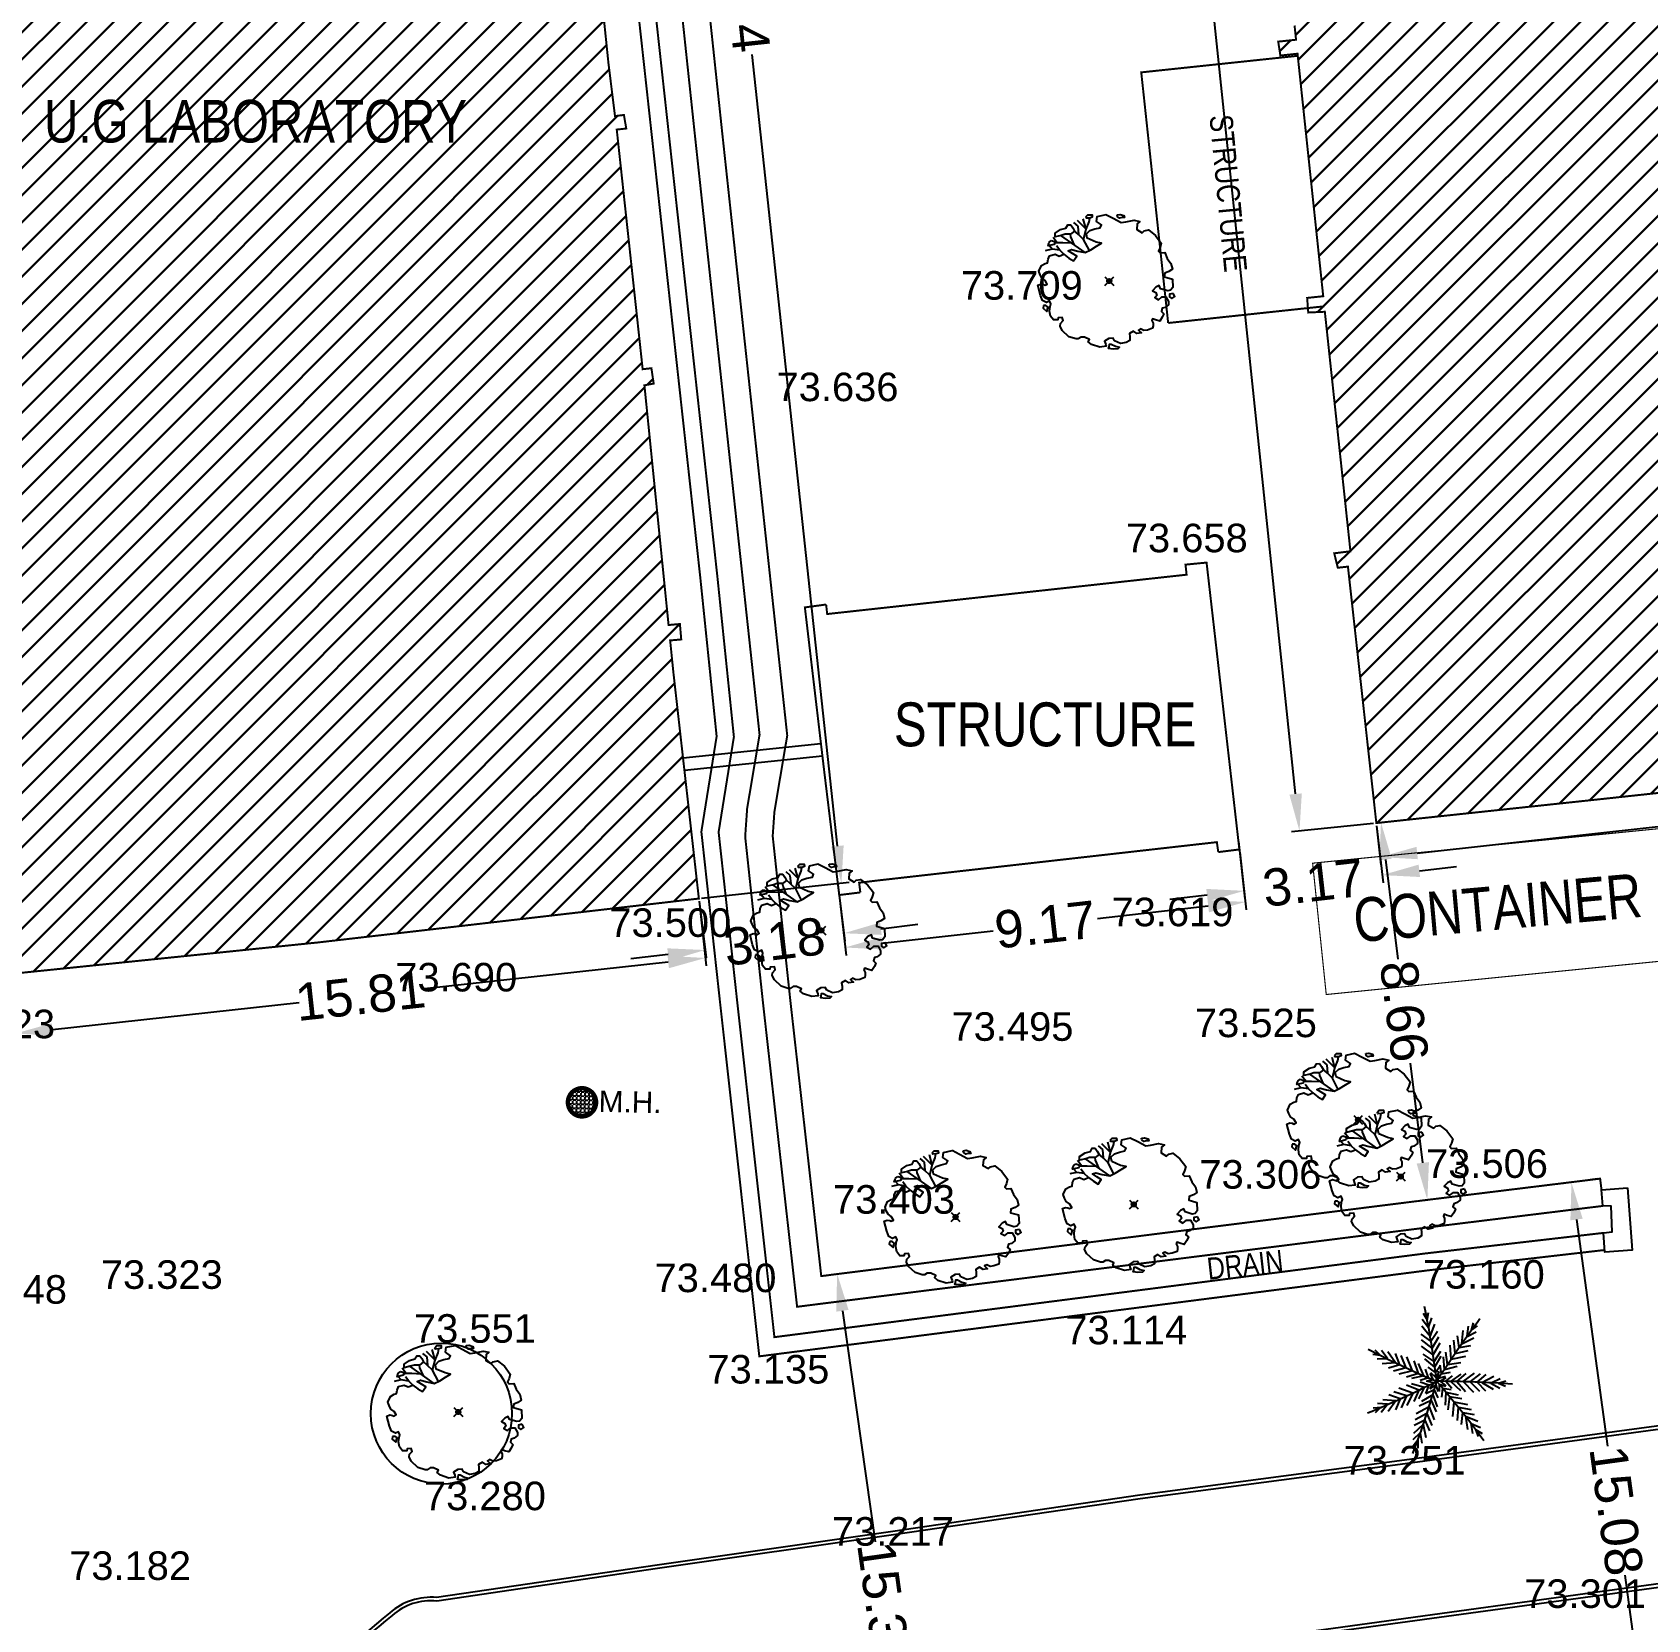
# Model space of a CAD drawing. Header units: inches. Extents: x 1254 to 1542, y 933 to 1230.
# Drawn here: x 1413.71 to 1450.5, y 1040.69 to 1076.84 of the extents above; entities that cross this region are included whole.
import ezdxf
from ezdxf.enums import TextEntityAlignment as Align

# ---------------------------------------------------------------- set-up
doc = ezdxf.new("R2010")
doc.units = ezdxf.units.IN
doc.header["$MEASUREMENT"] = 0
doc.header["$PDMODE"] = 35
doc.header["$PDSIZE"] = 0.1
doc.linetypes.add('HIDDEN', pattern=[0.375, 0.25, -0.125])
for name, color, linetype in [('comp. wall', 7, 'Continuous'), ('dimeantion', 140, 'Continuous'), ('DRAIN (S.W)', 130, 'HIDDEN'), ('LEVEL', 171, 'Continuous'), ('STR H', 251, 'Continuous'), ('structure', 200, 'Continuous'), ('text', 7, 'Continuous'), ('TREE', 3, 'Continuous')]:
    doc.layers.add(name, color=color, linetype=linetype)
doc.layers.add('SHED', color=171, linetype='HIDDEN', lineweight=20)
doc.styles.add('parag', font='arial.ttf', dxfattribs={"height": 1})
doc.styles.get("Standard").update_dxf_attribs({"font": 'arial.ttf'})
doc.styles.add('style2', font='arial.ttf')
doc.dimstyles.get("Standard").update_dxf_attribs({"dimtxt": 0.85, "dimasz": 0.85, "dimexe": 0.18, "dimexo": 0.0625, "dimgap": 0.09, "dimtad": 0, "dimzin": 0, "dimdsep": 46, "dimtxsty": 'Standard', "dimcen": 0.09, "dimclrd": 5, "dimclre": 5, "dimclrt": 6, "dimadec": 0, "dimazin": 0, "dimtfac": 1, "dimtofl": 0, "dimtmove": 0, "dimatfit": 3, "dimfxl": 0, "dimtolj": 1, "dimtzin": 0, "dimarcsym": 0})

# ---------------------------------------------------------------- blocks, each defined once
blk = doc.blocks.new('PV07')
at = {"layer": 'TREE'}
for p, q in [((-2.29, 4.05), (-2.6, 4.31)), ((-2.26, 3.42), (-2.6, 3.73)), ((-1.71, 3.82), (-2.35, 4.45)), ((-2.23, 3.42), (-2.29, 4.05)), ((-1.71, 3.82), (-1.92, 4.59)), ((-1.89, 3.07), (-1.71, 3.82)), ((-1.71, 3.82), (-1.49, 4.36)), ((-1.49, 4.36), (-1.44, 4.64)), ((-4.2, 2.36), (-4.43, 2.61)), ((-3.83, 2.82), (-4.14, 3.22)), ((-3.83, 2.82), (-4.03, 2.79)), ((-3.65, 2.27), (-3.89, 2.59)), ((-3.43, 2.82), (-3.83, 2.82)), ((-1.77, 2.1), (-3.56, 3.36)), ((-2.75, 2.79), (-3.43, 2.82)), ((-2.82, 3.26), (-2.85, 3.45)), ((-2.56, 2.65), (-2.82, 3.26)), ((-1.89, 3.07), (-2.26, 3.42)), ((-1.46, 2.24), (-1.89, 3.07)), ((-4.2, 2.36), (-4.71, 2.24)), ((-3.65, 2.27), (-4.2, 2.36)), ((-3.34, 1.98), (-3.65, 2.27)), ((0, 0), (-0.2, 0)), ((0, 0), (0, 0.2)), ((0, 0), (0, -0.2)), ((0, 0), (0.2, 0))]:
    blk.add_line(p, q, dxfattribs=at)
at = {"layer": 'TREE', "flags": 128}
for points in [[(0.39, -4.4), (0.29, -4.2), (-0.04, -4.23), (-0.35, -4.43), (-0.26, -4.66), (-0.23, -4.8), (-0.69, -4.86), (-1.31, -4.66), (-1.55, -4.46), (-1.46, -4.29), (-1.83, -4.12), (-2.08, -4.12), (-2.29, -4.26), (-2.45, -4.26), (-2.97, -4.09), (-3.46, -3.63), (-3.62, -3.31), (-3.59, -3.11), (-3.4, -2.91), (-3.46, -2.68), (-3.77, -2.71), (-3.8, -2.86), (-4.11, -2.86), (-4.33, -2.57), (-4.39, -2.2), (-4.36, -1.88), (-4.3, -1.68), (-4.39, -1.45), (-4.63, -1.57), (-4.91, -1.42), (-5.06, -1.05), (-5.25, -0.31), (-5.03, -0.22), (-4.85, -0.25), (-4.73, -0.31), (-4.57, -0.22), (-4.73, 0.04), (-4.97, 0.21), (-5.1, 0.47), (-5.19, 0.72), (-5, 1.15), (-4.73, 1.3), (-4.54, 1.35), (-4.51, 1.61), (-4.39, 1.87), (-3.99, 1.98), (-3.68, 1.84), (-3.34, 1.98), (-2.97, 1.7), (-2.63, 1.5), (-2.39, 1.84), (-2.72, 2.04), (-3.03, 2.24), (-2.79, 2.33), (-2.32, 2.21), (-1.77, 2.1), (-1.37, 2.3), (-0.94, 2.56), (-0.57, 2.79), (-0.97, 2.87), (-1.62, 3.16), (-1.68, 3.47), (-1.43, 3.73), (-1.06, 3.85), (-0.66, 3.93), (-0.57, 4.13), (-0.94, 4.39), (-0.88, 4.76), (-0.24, 4.9)], [(-1.73, 4.72), (-1.58, 4.88), (-1.27, 4.88), (-1.25, 4.7), (-1.44, 4.64), (-1.68, 4.63), (-1.72, 4.71)], [(-0.26, 4.91), (0.29, 4.62), (0.88, 4.31), (1.22, 4.36), (1.83, 4.48), (2.26, 4.39), (2.05, 4.22), (2.02, 3.79), (2.02, 3.79), (2.42, 3.56), (2.57, 3.7), (2.88, 3.76), (3.4, 3.36), (3.83, 2.79), (3.74, 2.47), (3.62, 2.21), (3.74, 2.07), (4.08, 2.1), (4.27, 1.67), (4.54, 1.3), (4.64, 0.87), (4.39, 0.7), (4.08, 0.58), (4.05, 0.32), (4.24, 0.27), (4.64, 0.15), (4.67, -0.48), (4.51, -0.68), (4.3, -0.71), (3.77, -0.56), (3.68, -0.33), (3.43, -0.45), (3.19, -0.71), (3.43, -0.85), (3.5, -1.05), (3.34, -1.22), (3.62, -1.37), (3.87, -1.17), (4.17, -1.17), (4.36, -1.51), (4.36, -1.74), (4.11, -1.94), (3.9, -2), (3.83, -2.23), (4.02, -2.4), (3.9, -2.66), (3.71, -2.94), (3.4, -2.86), (3.19, -2.77), (3.13, -2.91), (3.22, -3.09), (3.22, -3.29), (3.19, -3.46), (2.82, -3.6), (2.54, -3.63), (2.29, -3.51), (2.14, -3.6), (2.36, -3.8), (2.02, -3.86), (1.77, -3.69), (1.49, -3.86), (1.52, -4.09), (1.52, -4.37), (1.25, -4.52), (0.82, -4.6), (0.39, -4.4)], [(0.57, 4.88), (0.79, 4.91), (1.06, 4.82), (1.12, 4.68), (0.94, 4.68), (0.75, 4.62), (0.6, 4.74), (0.57, 4.88)], [(-2.84, 4.14), (-2.69, 3.93), (-2.56, 3.68), (-2.85, 3.45), (-3.25, 3.45), (-3.53, 3.36), (-3.99, 3.25), (-3.99, 3.53), (-3.59, 3.79), (-3.19, 3.9), (-3.06, 4.13), (-2.84, 4.14)], [(-4.26, 2.99), (-3.99, 2.9), (-4.05, 2.7), (-4.3, 2.64), (-4.51, 2.59), (-4.45, 2.76), (-4.42, 2.87), (-4.26, 2.99)], [(4.7, -0.91), (4.42, -0.97), (4.42, -1.17), (4.6, -1.28), (4.82, -1.14), (4.7, -0.91)], [(-4.85, -1.8), (-4.88, -2), (-4.6, -2.23), (-4.51, -1.91), (-4.66, -1.8), (-4.85, -1.8)], [(0.14, -4.63), (0.45, -4.8), (0.75, -4.86), (0.63, -4.98), (0.29, -5), (-0.05, -4.96), (-0.01, -4.83), (0.02, -4.63), (0.14, -4.63)]]:
    blk.add_lwpolyline(points, dxfattribs=at)
at = {"layer": 'TREE'}
blk.add_point((0, 0), dxfattribs=at)
blk = doc.blocks.new('TREE12')
at = {"layer": 'TREE', "xscale": 99.88372093023256, "yscale": 99.88372093023256, "zscale": 99.88372093023256}
blk.add_blockref('PV07', (411, 285), dxfattribs=at)
blk = doc.blocks.new('palm tree')
at = {"layer": 'TREE'}
for p, q in [((23.685, 0.584), (23.693, 0.763)), ((23.735, 0.411), (23.569, 0.579)), ((23.804, 0.214), (23.581, 0.427)), ((23.688, 0.581), (23.582, 0.725)), ((23.74, 0.417), (23.785, 0.649)), ((23.804, 0.214), (23.871, 0.515)), ((24.555, 0.146), (24.543, 0.454)), ((24.654, 0.334), (24.652, 0.571)), ((24.658, 0.328), (24.851, 0.464)), ((24.734, 0.487), (24.864, 0.61)), ((24.738, 0.489), (24.762, 0.666)), ((23.836, 0.109), (23.591, 0.241)), ((23.883, -0.048), (23.616, 0.109)), ((23.836, 0.109), (23.954, 0.356)), ((23.883, -0.048), (24.006, 0.231)), ((23.929, -0.202), (24.052, 0.096)), ((24.358, -0.241), (24.29, 0.075)), ((24.43, -0.097), (24.359, 0.2)), ((24.43, -0.097), (24.721, 0.01)), ((24.505, 0.049), (24.432, 0.313)), ((24.505, 0.049), (24.77, 0.135)), ((24.555, 0.146), (24.812, 0.316)), ((22.715, -0.374), (22.536, -0.38)), ((22.718, -0.377), (22.575, -0.269)), ((22.887, -0.426), (22.721, -0.258)), ((23.083, -0.498), (22.873, -0.272)), ((23.187, -0.531), (23.059, -0.284)), ((23.344, -0.58), (23.191, -0.311)), ((23.497, -0.628), (23.331, -0.325)), ((23.929, -0.202), (23.629, -0.032)), ((23.971, -0.351), (23.695, -0.211)), ((24.007, -0.48), (23.746, -0.32)), ((23.971, -0.351), (24.096, -0.089)), ((24.007, -0.48), (24.114, -0.209)), ((24.231, -0.501), (24.174, -0.214)), ((24.29, -0.379), (24.213, -0.1)), ((24.29, -0.379), (24.587, -0.291)), ((24.358, -0.241), (24.684, -0.127)), ((22.881, -0.431), (22.649, -0.473)), ((23.083, -0.498), (22.782, -0.561)), ((23.187, -0.531), (22.94, -0.646)), ((23.344, -0.58), (23.063, -0.7)), ((23.497, -0.628), (23.198, -0.747)), ((23.645, -0.672), (23.383, -0.794)), ((23.775, -0.71), (23.502, -0.814)), ((23.645, -0.672), (23.509, -0.394)), ((23.775, -0.71), (23.618, -0.446)), ((23.891, -0.743), (23.707, -0.829)), ((23.891, -0.743), (23.795, -0.551)), ((24.039, -0.597), (23.848, -0.499)), ((24.012, -0.776), (23.913, -0.637)), ((24.071, -0.718), (23.933, -0.618)), ((24.039, -0.597), (24.128, -0.414)), ((24.071, -0.718), (24.123, -0.56)), ((24.126, -0.723), (24.103, -0.558)), ((24.179, -0.61), (24.124, -0.414)), ((24.126, -0.723), (24.28, -0.649)), ((24.173, -0.787), (24.3, -0.679)), ((24.179, -0.61), (24.384, -0.547)), ((24.231, -0.501), (24.517, -0.39)), ((24.298, -0.771), (24.434, -0.62)), ((24.418, -0.756), (24.629, -0.555)), ((24.552, -0.741), (24.746, -0.526)), ((24.552, -0.741), (24.785, -0.944)), ((24.705, -0.724), (24.935, -0.498)), ((24.705, -0.724), (24.976, -0.938)), ((24.865, -0.708), (25.077, -0.489)), ((24.865, -0.708), (25.111, -0.896)), ((25.028, -0.692), (25.212, -0.49)), ((25.028, -0.692), (25.243, -0.87)), ((25.137, -0.683), (25.39, -0.507)), ((25.137, -0.683), (25.419, -0.809)), ((25.346, -0.672), (25.564, -0.762)), ((25.349, -0.666), (25.547, -0.537)), ((25.521, -0.652), (25.694, -0.695)), ((25.525, -0.653), (25.687, -0.578)), ((23.577, -1.141), (23.239, -1.072)), ((23.707, -1.057), (23.407, -0.98)), ((23.819, -0.982), (23.517, -0.931)), ((23.707, -1.057), (23.63, -1.336)), ((23.92, -0.915), (23.711, -0.865)), ((23.819, -0.982), (23.722, -1.258)), ((24.042, -1.123), (23.799, -1.31)), ((24.012, -0.776), (23.853, -0.827)), ((24.024, -0.845), (23.853, -0.83)), ((23.92, -0.915), (23.867, -1.112)), ((24.061, -1.004), (23.882, -1.122)), ((24.08, -0.88), (23.953, -0.995)), ((24.024, -0.845), (23.959, -0.999)), ((24.042, -1.123), (24.178, -1.382)), ((24.061, -1.004), (24.169, -1.176)), ((24.08, -0.88), (24.149, -1.032)), ((24.153, -0.853), (24.318, -0.879)), ((24.153, -0.853), (24.18, -1.022)), ((24.173, -0.787), (24.319, -0.877)), ((24.246, -0.937), (24.45, -0.941)), ((24.246, -0.937), (24.247, -1.151)), ((24.298, -0.771), (24.461, -0.91)), ((24.336, -1.018), (24.626, -1.047)), ((24.336, -1.018), (24.359, -1.324)), ((24.418, -0.756), (24.665, -0.938)), ((24.435, -1.11), (24.433, -1.419)), ((24.435, -1.11), (24.724, -1.118)), ((23.029, -1.476), (22.793, -1.494)), ((23.21, -1.373), (22.902, -1.387)), ((23.028, -1.483), (22.91, -1.688)), ((23.303, -1.315), (23.031, -1.253)), ((23.21, -1.373), (23.063, -1.643)), ((23.442, -1.228), (23.137, -1.17)), ((23.303, -1.315), (23.23, -1.578)), ((23.442, -1.228), (23.351, -1.519)), ((23.577, -1.141), (23.474, -1.447)), ((23.994, -1.408), (23.714, -1.61)), ((24.02, -1.256), (23.76, -1.425)), ((23.994, -1.408), (24.148, -1.692)), ((24.02, -1.256), (24.172, -1.502)), ((24.548, -1.215), (24.869, -1.242)), ((24.548, -1.215), (24.562, -1.56)), ((24.664, -1.326), (24.969, -1.344)), ((24.664, -1.326), (24.682, -1.635)), ((24.782, -1.44), (25.055, -1.447)), ((24.782, -1.44), (24.788, -1.718)), ((22.882, -1.573), (22.707, -1.612)), ((22.877, -1.574), (22.766, -1.714)), ((23.935, -1.728), (23.705, -1.885)), ((23.965, -1.567), (23.716, -1.751)), ((23.914, -1.835), (23.716, -2.071)), ((23.914, -1.835), (24.013, -2.127)), ((23.935, -1.728), (24.079, -1.96)), ((23.965, -1.567), (24.118, -1.831)), ((24.861, -1.516), (25.159, -1.594)), ((24.861, -1.516), (24.949, -1.812)), ((25.005, -1.667), (25.079, -1.892)), ((25.012, -1.666), (25.239, -1.732)), ((25.134, -1.787), (25.214, -1.946)), ((25.136, -1.791), (25.298, -1.865)), ((23.867, -2.039), (23.72, -2.224)), ((23.839, -2.212), (23.749, -2.367)), ((23.836, -2.216), (23.863, -2.393)), ((23.872, -2.044), (23.942, -2.27))]:
    blk.add_line(p, q, dxfattribs=at)
for centre, start, end in [((3.745, -6.033), 14.4294, 19.245), ((43.179, -9.577), 150.4845, 155.3002), ((29.59, 19.479), 250.0123, 254.828), ((26.92, -21.616), 92.9204, 97.736), ((12.185, 16.512), 299.7051, 304.5208), ((3.3, 2.22), 346.9251, 351.7407), ((10.145, -16.511), 43.5913, 48.407)]:
    blk.add_arc(centre, 21.009, start, end, dxfattribs=at)
blk = doc.blocks.new('MH')
at = {"layer": 'comp. wall'}
h = blk.add_hatch(dxfattribs=at)
h.set_pattern_fill('ANGLE', color=251, scale=0.5, style=0)
h.set_pattern_definition([(0, (9.44105, -49.48132), (0, 0.1375), [0.1, -0.0375]), (90, (9.44105, -49.48132), (-0.1375, 8e-18), [0.1, -0.0375])])
h.paths.add_polyline_path([(1150.993, 862.794, 1), (1151.943, 862.794, 1)])
at = {"layer": 'comp. wall', "color": 252, "const_width": 0.15}
blk.add_lwpolyline([(1150.993, 862.794, 1), (1151.943, 862.794, 1)], format="xyb", close=True, dxfattribs=at)
at = {"layer": 'text', "style": 'parag'}
blk.add_text('M.H.', height=0.72, dxfattribs=at).set_placement((1152.03, 862.483))
blk = doc.blocks.new('*D22')
at = {"layer": 'Defpoints', "color": 0}
for p in [(1428.89, 1057.114), (1429.038, 1055.761), (1413.172, 1055.394)]:
    blk.add_point(p, dxfattribs=at)
at = {"layer": 'dimeantion', "color": 5, "lineweight": -2}
for p, q in [((1428.897, 1057.052), (1429.058, 1055.582)), ((1413.179, 1055.332), (1413.34, 1053.862)), ((1428.193, 1055.668), (1422.573, 1055.053)), ((1414.165, 1054.133), (1419.785, 1054.748))]:
    blk.add_line(p, q, dxfattribs=at)
at = {"layer": 'dimeantion', "color": 5}
for points in [[(1428.178, 1055.809), (1428.208, 1055.528), (1429.038, 1055.761)], [(1414.15, 1054.274), (1414.181, 1053.992), (1413.32, 1054.041)]]:
    blk.add_solid(points, dxfattribs=at)
at = {"layer": 'dimeantion', "color": 6, "insert": (1421.179, 1054.901), "char_height": 0.85, "attachment_point": 5, "rotation": 6.2466}
blk.add_mtext('\\A1;15.81', dxfattribs=at)
blk = doc.blocks.new('*D23')
at = {"layer": 'Defpoints', "color": 0}
for p in [(1432.051, 1057.497), (1428.89, 1057.114), (1432.193, 1056.325)]:
    blk.add_point(p, dxfattribs=at)
at = {"layer": 'dimeantion', "color": 5, "lineweight": -2}
for p, q in [((1432.058, 1057.435), (1432.214, 1056.147)), ((1428.897, 1057.052), (1429.053, 1055.764)), ((1433.036, 1056.427), (1433.88, 1056.53)), ((1428.188, 1055.84), (1427.344, 1055.738))]:
    blk.add_line(p, q, dxfattribs=at)
at = {"layer": 'dimeantion', "color": 5}
for points in [[(1433.019, 1056.568), (1433.054, 1056.287), (1432.193, 1056.325)], [(1428.171, 1055.981), (1428.205, 1055.699), (1429.032, 1055.942)]]:
    blk.add_solid(points, dxfattribs=at)
at = {"layer": 'dimeantion', "color": 6, "insert": (1430.612, 1056.134), "char_height": 0.85, "attachment_point": 5, "rotation": 6.909}
blk.add_mtext('\\A1;3.18', dxfattribs=at)
blk = doc.blocks.new('*D24')
at = {"layer": 'Defpoints', "color": 0}
for p in [(1441.202, 1058.233), (1432.087, 1057.195), (1432.223, 1056)]:
    blk.add_point(p, dxfattribs=at)
at = {"layer": 'dimeantion', "color": 5, "lineweight": -2}
for p, q in [((1441.209, 1058.171), (1441.358, 1056.858)), ((1432.094, 1057.133), (1432.244, 1055.821)), ((1440.493, 1056.941), (1437.967, 1056.653)), ((1433.068, 1056.096), (1435.594, 1056.383))]:
    blk.add_line(p, q, dxfattribs=at)
at = {"layer": 'dimeantion', "color": 5}
for points in [[(1440.477, 1057.082), (1440.509, 1056.8), (1441.338, 1057.037)], [(1433.052, 1056.237), (1433.084, 1055.955), (1432.223, 1056)]]:
    blk.add_solid(points, dxfattribs=at)
at = {"layer": 'dimeantion', "color": 6, "insert": (1436.781, 1056.518), "char_height": 0.85, "attachment_point": 5, "rotation": 6.4924}
blk.add_mtext('\\A1;9.17', dxfattribs=at)
blk = doc.blocks.new('*D25')
at = {"layer": 'Defpoints', "color": 0}
for p in [(1444.322, 1058.834), (1441.174, 1058.474), (1441.31, 1057.29)]:
    blk.add_point(p, dxfattribs=at)
at = {"layer": 'dimeantion', "color": 5, "lineweight": -2}
for p, q in [((1444.329, 1058.772), (1444.478, 1057.471)), ((1441.181, 1058.412), (1441.33, 1057.111)), ((1445.302, 1057.746), (1446.147, 1057.843)), ((1440.465, 1057.193), (1439.621, 1057.096))]:
    blk.add_line(p, q, dxfattribs=at)
at = {"layer": 'dimeantion', "color": 5}
for points in [[(1445.286, 1057.887), (1445.318, 1057.605), (1444.458, 1057.649)], [(1440.449, 1057.334), (1440.481, 1057.052), (1441.31, 1057.29)]]:
    blk.add_solid(points, dxfattribs=at)
at = {"layer": 'dimeantion', "color": 6, "insert": (1442.884, 1057.47), "char_height": 0.85, "attachment_point": 5, "rotation": 6.5224}
blk.add_mtext('\\A1;3.17', dxfattribs=at)
blk = doc.blocks.new('*D26')
at = {"layer": 'Defpoints', "color": 0}
for p in [(1460.082, 1060.564), (1460.167, 1059.789), (1444.322, 1058.834)]:
    blk.add_point(p, dxfattribs=at)
at = {"layer": 'dimeantion', "color": 5, "lineweight": -2}
for p, q in [((1460.089, 1060.502), (1460.187, 1059.61)), ((1459.322, 1059.696), (1453.766, 1059.086)), ((1444.329, 1058.772), (1444.427, 1057.88)), ((1445.252, 1058.152), (1450.809, 1058.762))]:
    blk.add_line(p, q, dxfattribs=at)
at = {"layer": 'dimeantion', "color": 5}
for points in [[(1459.307, 1059.837), (1459.338, 1059.555), (1460.167, 1059.789)], [(1445.237, 1058.292), (1445.268, 1058.011), (1444.407, 1058.059)]]:
    blk.add_solid(points, dxfattribs=at)
at = {"layer": 'dimeantion', "color": 6, "insert": (1452.287, 1058.924), "char_height": 0.85, "attachment_point": 5, "rotation": 6.2648}
blk.add_mtext('\\A1;15.85', dxfattribs=at)
blk = doc.blocks.new('*D16')
at = {"layer": 'Defpoints', "color": 0}
for p in [(1440.037, 1099.636), (1442.572, 1058.65), (1444.322, 1058.834)]:
    blk.add_point(p, dxfattribs=at)
at = {"layer": 'dimeantion', "color": 5, "lineweight": -2}
for p, q in [((1439.975, 1099.629), (1438.108, 1099.433)), ((1438.376, 1098.607), (1440.268, 1080.584)), ((1442.483, 1059.496), (1440.59, 1077.518)), ((1444.26, 1058.827), (1442.393, 1058.631))]:
    blk.add_line(p, q, dxfattribs=at)
at = {"layer": 'dimeantion', "color": 5}
for points in [[(1438.516, 1098.621), (1438.235, 1098.592), (1438.287, 1099.452)], [(1442.624, 1059.51), (1442.342, 1059.481), (1442.572, 1058.65)]]:
    blk.add_solid(points, dxfattribs=at)
at = {"layer": 'dimeantion', "color": 6, "insert": (1440.429, 1079.051), "char_height": 0.85, "attachment_point": 5, "rotation": 275.9957}
blk.add_mtext('\\A1;41.03', dxfattribs=at)
blk = doc.blocks.new('*D53')
at = {"layer": 'Defpoints', "color": 0}
for p in [(1427.734, 1098.27), (1424.486, 1097.92), (1428.89, 1057.114)]:
    blk.add_point(p, dxfattribs=at)
at = {"layer": 'dimeantion', "color": 5, "lineweight": -2}
for p, q in [((1424.548, 1097.926), (1427.913, 1098.289)), ((1427.825, 1097.425), (1429.771, 1079.398)), ((1432.047, 1058.31), (1430.101, 1076.337)), ((1428.952, 1057.121), (1432.317, 1057.484))]:
    blk.add_line(p, q, dxfattribs=at)
at = {"layer": 'dimeantion', "color": 5}
for points in [[(1427.966, 1097.44), (1427.684, 1097.41), (1427.734, 1098.27)], [(1432.188, 1058.325), (1431.906, 1058.295), (1432.138, 1057.465)]]:
    blk.add_solid(points, dxfattribs=at)
at = {"layer": 'dimeantion', "color": 6, "insert": (1429.936, 1077.868), "char_height": 0.85, "attachment_point": 5, "rotation": 276.1597}
blk.add_mtext('\\A1;41.04', dxfattribs=at)
blk = doc.blocks.new('*D55')
at = {"layer": 'Defpoints', "color": 0}
for p in [(1444.322, 1058.834), (1445.379, 1050.239), (1445.484, 1050.252)]:
    blk.add_point(p, dxfattribs=at)
at = {"layer": 'dimeantion', "color": 5, "lineweight": -2}
for p, q in [((1444.384, 1058.842), (1444.607, 1058.869)), ((1444.532, 1058.003), (1444.81, 1055.735)), ((1445.381, 1051.096), (1445.102, 1053.364)), ((1445.441, 1050.247), (1445.663, 1050.274))]:
    blk.add_line(p, q, dxfattribs=at)
at = {"layer": 'dimeantion', "color": 5}
for points in [[(1444.672, 1058.021), (1444.391, 1057.986), (1444.428, 1058.847)], [(1445.521, 1051.113), (1445.24, 1051.079), (1445.484, 1050.252)]]:
    blk.add_solid(points, dxfattribs=at)
at = {"layer": 'dimeantion', "color": 6, "insert": (1444.956, 1054.55), "char_height": 0.85, "attachment_point": 5, "rotation": 277.0077}
blk.add_mtext('\\A1;8.66', dxfattribs=at)
blk = doc.blocks.new('*D56')
at = {"layer": 'Defpoints', "color": 0}
for p in [(1449.42, 1050.736), (1450.809, 1035.704), (1451.462, 1035.794)]:
    blk.add_point(p, dxfattribs=at)
at = {"layer": 'dimeantion', "color": 5, "lineweight": -2}
for p, q in [((1449.358, 1050.728), (1448.588, 1050.623)), ((1448.882, 1049.805), (1449.587, 1044.647)), ((1450.694, 1036.547), (1449.989, 1041.704)), ((1451.401, 1035.785), (1450.631, 1035.68))]:
    blk.add_line(p, q, dxfattribs=at)
at = {"layer": 'dimeantion', "color": 5}
for points in [[(1449.022, 1049.824), (1448.742, 1049.786), (1448.767, 1050.647)], [(1450.834, 1036.566), (1450.554, 1036.527), (1450.809, 1035.704)]]:
    blk.add_solid(points, dxfattribs=at)
at = {"layer": 'dimeantion', "color": 6, "insert": (1449.788, 1043.176), "char_height": 0.85, "attachment_point": 5, "rotation": 277.7833}
blk.add_mtext('\\A1;15.08', dxfattribs=at)
blk = doc.blocks.new('*D57')
at = {"layer": 'Defpoints', "color": 0}
for p in [(1431.678, 1048.517), (1433.827, 1033.37), (1434.189, 1033.422)]:
    blk.add_point(p, dxfattribs=at)
at = {"layer": 'dimeantion', "color": 5, "lineweight": -2}
for p, q in [((1431.74, 1048.526), (1432.218, 1048.594)), ((1432.159, 1047.727), (1432.906, 1042.463)), ((1434.07, 1034.263), (1433.323, 1039.527)), ((1433.889, 1033.379), (1434.367, 1033.447))]:
    blk.add_line(p, q, dxfattribs=at)
at = {"layer": 'dimeantion', "color": 5}
for points in [[(1432.3, 1047.747), (1432.019, 1047.707), (1432.04, 1048.568)], [(1434.21, 1034.283), (1433.929, 1034.243), (1434.189, 1033.422)]]:
    blk.add_solid(points, dxfattribs=at)
at = {"layer": 'dimeantion', "color": 6, "insert": (1433.115, 1040.995), "char_height": 0.85, "attachment_point": 5, "rotation": 278.0748}
blk.add_mtext('\\A1;15.30', dxfattribs=at)

msp = doc.modelspace()

# ---------------------------------------------------------------- hatches: boundary and pattern name
at = {"layer": 'STR H', "lineweight": 30}
h = msp.add_hatch(dxfattribs=at)
h.set_pattern_fill('ANSI31', color=256, scale=3.5)
h.set_pattern_definition([(45, (467.107, 39.5311), (-0.30935922, 0.30935922), [])])
h.paths.add_polyline_path([(1458.248, 1078.063), (1458.479, 1078.103), (1458.427, 1078.424), (1458.168, 1078.396), (1458.14, 1078.651), (1457.565, 1083.876), (1457.82, 1083.913), (1457.792, 1084.261), (1457.527, 1084.233), (1456.626, 1092.601), (1456.293, 1095.537), (1456.575, 1095.569), (1456.536, 1095.916), (1456.253, 1095.884), (1455.633, 1101.342), (1455.919, 1101.374), (1455.88, 1101.721), (1455.594, 1101.689), (1454.932, 1107.515), (1443.439, 1106.26), (1424.415, 1104.199), (1413.595, 1103.017), (1402.213, 1101.758), (1394.144, 1100.853), (1377.721, 1099.083), (1361.28, 1097.289), (1361.806, 1092.465), (1361.991, 1090.776), (1362.262, 1090.805), (1362.231, 1091.069), (1367.907, 1091.703), (1372.102, 1092.177), (1377.543, 1092.78), (1378.051, 1088.059), (1378.127, 1087.357), (1377.849, 1087.327), (1377.907, 1086.968), (1378.165, 1086.996), (1378.755, 1081.518), (1378.504, 1081.491), (1378.534, 1081.131), (1378.794, 1081.159), (1379.062, 1078.668), (1379.389, 1075.698), (1379.161, 1075.673), (1379.197, 1075.333), (1379.426, 1075.358), (1379.918, 1070.883), (1380.029, 1069.844), (1379.813, 1069.821), (1379.844, 1069.495), (1380.064, 1069.519), (1380.667, 1063.908), (1380.419, 1063.881), (1380.452, 1063.573), (1380.7, 1063.599), (1381.295, 1058.054), (1381.047, 1058.028), (1381.08, 1057.719), (1381.328, 1057.746), (1381.952, 1051.929), (1397.781, 1053.715), (1397.488, 1056.392), (1397.138, 1059.529), (1397.385, 1059.557), (1397.358, 1059.866), (1397.105, 1059.839), (1396.906, 1061.713), (1396.518, 1065.252), (1396.504, 1065.384), (1396.754, 1065.411), (1396.726, 1065.756), (1396.454, 1065.727), (1396.447, 1065.788), (1395.905, 1070.804), (1395.862, 1071.206), (1396.117, 1071.233), (1396.081, 1071.605), (1395.819, 1071.583), (1395.247, 1077.036), (1395.469, 1077.059), (1395.43, 1077.416), (1395.178, 1077.389), (1395.158, 1077.572), (1394.59, 1082.856), (1394.864, 1082.885), (1394.829, 1083.21), (1394.577, 1083.183), (1393.956, 1088.724), (1394.188, 1088.75), (1394.161, 1089.076), (1393.92, 1089.049), (1393.787, 1090.232), (1393.299, 1094.49), (1401.341, 1095.368), (1408.771, 1096.19), (1409.319, 1090.746), (1409.089, 1090.721), (1409.124, 1090.397), (1409.338, 1090.42), (1409.934, 1084.934), (1409.718, 1084.911), (1409.753, 1084.587), (1409.987, 1084.612), (1410.563, 1079.267), (1410.58, 1079.109), (1410.346, 1079.084), (1410.394, 1078.762), (1410.616, 1078.786), (1410.629, 1078.667), (1411.039, 1074.832), (1411.206, 1073.267), (1410.999, 1073.245), (1411.043, 1072.904), (1411.243, 1072.925), (1412.015, 1065.706), (1412.475, 1061.524), (1412.251, 1061.499), (1412.278, 1061.247), (1412.503, 1061.272), (1412.576, 1060.603), (1413.172, 1055.394), (1420.198, 1056.113), (1428.89, 1057.114), (1428.308, 1062.278), (1428.236, 1062.993), (1428.489, 1063.015), (1428.458, 1063.367), (1428.2, 1063.344), (1427.65, 1068.803), (1427.861, 1068.842), (1427.809, 1069.192), (1427.61, 1069.17), (1427.025, 1074.576), (1427.019, 1074.627), (1427.236, 1074.651), (1427.183, 1074.96), (1426.98, 1074.935), (1426.832, 1076.124), (1426.395, 1080.358), (1426.384, 1080.462), (1426.66, 1080.492), (1426.631, 1080.804), (1426.35, 1080.774), (1426.102, 1083.067), (1425.763, 1086.236), (1425.759, 1086.275), (1425.981, 1086.299), (1425.963, 1086.608), (1425.726, 1086.583), (1425.153, 1091.927), (1425.128, 1092.155), (1425.363, 1092.182), (1425.328, 1092.49), (1425.094, 1092.464), (1424.486, 1097.92), (1424.726, 1097.946), (1437.935, 1099.406), (1440.037, 1099.636), (1440.625, 1094.174), (1440.264, 1094.137), (1440.295, 1093.838), (1440.663, 1093.876), (1440.683, 1093.686), (1441.174, 1088.958), (1441.238, 1088.346), (1440.889, 1088.31), (1440.902, 1088.01), (1441.26, 1088.026), (1441.754, 1083.379), (1441.843, 1082.521), (1441.462, 1082.482), (1441.495, 1082.163), (1441.876, 1082.202), (1441.905, 1081.917), (1442.459, 1076.997), (1442.493, 1076.673), (1442.087, 1076.63), (1442.136, 1076.313), (1442.527, 1076.355), (1443.112, 1070.832), (1442.746, 1070.793), (1442.771, 1070.461), (1443.149, 1070.478), (1443.732, 1065.023), (1443.363, 1064.977), (1443.444, 1064.648), (1443.675, 1064.674), (1443.682, 1064.613), (1444.322, 1058.834), (1449.512, 1059.387), (1454.85, 1059.961), (1460.082, 1060.564), (1459.48, 1066.378), (1459.746, 1066.405), (1459.701, 1066.749), (1459.444, 1066.722), (1458.864, 1072.22), (1459.103, 1072.25), (1459.062, 1072.573), (1458.83, 1072.544)])
h.paths.add_polyline_path([(1456.456, 1089.156), (1456.371, 1089.227), (1456.38, 1089.289), (1456.496, 1089.289)], flags=16)
h.paths.add_polyline_path([(1456.638, 1090.716), (1456.694, 1090.716), (1456.682, 1090.732), (1456.647, 1090.743)], flags=16)
h.paths.add_polyline_path([(1413.013, 1060.152), (1412.946, 1060.107), (1412.889, 1060.143), (1412.889, 1060.205), (1412.975, 1060.223)], flags=16)
h.paths.add_polyline_path([(1394.023, 1083.45), (1393.98, 1083.439), (1394.052, 1083.362), (1394.224, 1083.335), (1394.117, 1083.472)], flags=16)
h.paths.add_polyline_path([(1393.928, 1081.943), (1393.843, 1082.014), (1393.852, 1082.076), (1393.968, 1082.076)], flags=16)
h.paths.add_polyline_path([(1446.397, 1082.536), (1453.344, 1082.536), (1453.344, 1084.042), (1446.397, 1084.042)], flags=24)
h.paths.add_polyline_path([(1413.724, 1074.064), (1423.864, 1074.064), (1423.864, 1075.57), (1413.724, 1075.57)], flags=24)
h.paths.add_polyline_path([(1384.949, 1075.547), (1389.487, 1075.547), (1389.487, 1077.051), (1384.949, 1077.051)], flags=24)
h.paths.add_polyline_path([(1375.982, 1085.541), (1379.092, 1085.541), (1379.092, 1086.537), (1375.982, 1086.537)], flags=25)
h.paths.add_polyline_path([(1376.698, 1076.834), (1379.808, 1076.834), (1379.808, 1077.83), (1376.698, 1077.83)], flags=25)
h.paths.add_polyline_path([(1393.779, 1080.763), (1396.889, 1080.763), (1396.889, 1081.759), (1393.779, 1081.759)], flags=24)
h.paths.add_polyline_path([(1408.028, 1082.178), (1411.138, 1082.178), (1411.138, 1083.174), (1408.028, 1083.174)], flags=25)
h.paths.add_polyline_path([(1392.842, 1089.846), (1395.952, 1089.846), (1395.952, 1090.842), (1392.842, 1090.842)], flags=24)
h.paths.add_polyline_path([(1379.255, 1051.127), (1382.365, 1051.127), (1382.365, 1052.123), (1379.255, 1052.123)], flags=9)

# ---------------------------------------------------------------- linework, layer by layer
at = {"layer": 'comp. wall'}
for points in [[(1419.748, 1005.53), (1418.431, 1019.058), (1418.025, 1025.604, -0.119655), (1419.402, 1031.679, -0.134543), (1424.953, 1037.052, -0.093778), (1433.271, 1039.079), (1440.466, 1040.105), (1449.078, 1041.285), (1455.587, 1042.173), (1460.248, 1042.828, 0.11161), (1468.483, 1046.175, 0.159156), (1472.189, 1050.038, 0.068373), (1472.903, 1054.435, 0.056583), (1472.724, 1056.45), (1472.299, 1061.118), (1471.843, 1065.657), (1471.017, 1073.821)], [(1419.828, 1005.538), (1418.51, 1019.064), (1418.105, 1025.607, -0.119562), (1419.472, 1031.641, -0.134439), (1424.989, 1036.981, -0.093784), (1433.279, 1038.999), (1440.477, 1040.026), (1449.089, 1041.206), (1455.598, 1042.094), (1460.26, 1042.749, 0.111563), (1468.525, 1046.107, 0.159196), (1472.264, 1050.009, 0.068466), (1472.983, 1054.433, 0.05646), (1472.803, 1056.462), (1472.379, 1061.126), (1471.923, 1065.665), (1471.097, 1073.829)], [(1467.479, 1072.817), (1468.068, 1067.018), (1468.582, 1061.952), (1468.7, 1060.592), (1469.205, 1055.517, -0.175285), (1468.737, 1050.982, -0.150428), (1464.922, 1048.048, -0.069494), (1459.257, 1046.25), (1455.091, 1045.694), (1444.966, 1044.323), (1438.933, 1043.524), (1433.311, 1042.702), (1427.937, 1041.934), (1422.917, 1041.196, 0.207176), (1421.849, 1040.847, 0.047565), (1417.353, 1036.451, 0.13756), (1414.569, 1030.36, 0.096537), (1414.101, 1024.948), (1414.768, 1017.891), (1415.324, 1011.85), (1415.982, 1005.173)], [(1467.559, 1072.825), (1468.148, 1067.026), (1468.662, 1061.96), (1468.78, 1060.6), (1469.284, 1055.531, -0.175318), (1468.806, 1050.941, -0.150524), (1464.953, 1047.974, -0.069469), (1459.269, 1046.171), (1455.102, 1045.615), (1444.977, 1044.244), (1438.944, 1043.445), (1433.322, 1042.623), (1427.948, 1041.855), (1422.919, 1041.116, 0.209375), (1421.901, 1040.786, 0.047579), (1417.414, 1036.399, 0.137662), (1414.647, 1030.343, 0.096634), (1414.181, 1024.956), (1414.848, 1017.898), (1415.403, 1011.858), (1416.061, 1005.181)]]:
    msp.add_lwpolyline(points, format="xyb", dxfattribs=at)
for points in [[(1431.672, 1060.637), (1428.53, 1060.308)], [(1431.705, 1060.359), (1428.561, 1060.03)]]:
    msp.add_lwpolyline(points, dxfattribs=at)
msp.add_lwpolyline([(1450.044, 1050.526), (1450.151, 1049.106), (1449.528, 1049.064), (1449.496, 1049.505), (1449.696, 1049.523), (1449.671, 1050.109), (1449.479, 1050.114), (1449.451, 1050.481)], close=True, dxfattribs=at)
msp.add_circle((1423.025, 1045.386), 1.606, dxfattribs=at)
at = {"layer": 'DRAIN (S.W)', "ltscale": 2.5, "const_width": 0.045}
for points in [[(1445.438, 1049.032), (1430.611, 1047.126), (1429.765, 1054.752), (1429.34, 1058.628), (1429.688, 1060.798), (1429.309, 1064.472), (1428.681, 1070.186), (1428.063, 1075.826), (1427.306, 1082.735), (1425.677, 1097.614), (1432.504, 1098.324), (1440.075, 1099.278)], [(1440.136, 1098.716), (1426.339, 1097.09), (1427.092, 1090.24), (1428.142, 1080.686), (1428.793, 1074.562), (1429.309, 1069.773), (1429.872, 1064.557), (1430.273, 1060.846), (1429.99, 1059.167), (1429.945, 1058.524), (1430.356, 1054.693), (1431.128, 1047.818), (1445.33, 1049.604)], [(1445.33, 1049.604), (1449.479, 1050.114)], [(1445.438, 1049.032), (1449.496, 1049.5)]]:
    msp.add_lwpolyline(points, dxfattribs=at)
at = {"layer": 'DRAIN (S.W)', "linetype": 'ByBlock', "ltscale": 2.5, "const_width": 0.045}
for points in [[(1445.488, 1048.646), (1430.267, 1046.689), (1429.377, 1054.709), (1428.947, 1058.637), (1429.295, 1060.809), (1428.922, 1064.431), (1428.294, 1070.144), (1427.676, 1075.783), (1426.918, 1082.693), (1425.243, 1098.003)], [(1440.209, 1098.096), (1427.028, 1096.542), (1427.713, 1090.308), (1428.763, 1080.753), (1429.414, 1074.629), (1429.93, 1069.84), (1430.493, 1064.623), (1430.903, 1060.828), (1430.611, 1059.093), (1430.572, 1058.536), (1430.977, 1054.762), (1431.678, 1048.517), (1445.252, 1050.224)], [(1449.451, 1050.481), (1449.42, 1050.736), (1445.254, 1050.224)], [(1445.488, 1048.646), (1449.525, 1049.111)]]:
    msp.add_lwpolyline(points, dxfattribs=at)
at = {"layer": 'SHED', "ltscale": 3.5, "const_width": 0.025}
msp.add_lwpolyline([(1442.871, 1057.92), (1450.745, 1058.705), (1451.055, 1055.714), (1443.181, 1054.929), (1442.871, 1057.92)], dxfattribs=at)
at = {"layer": 'structure', "lineweight": 30, "const_width": 0.045}
for points in [[(1413.172, 1055.394), (1420.198, 1056.113), (1428.89, 1057.114), (1428.308, 1062.278), (1428.236, 1062.993), (1428.489, 1063.015), (1428.458, 1063.367), (1428.2, 1063.344), (1427.65, 1068.803), (1427.861, 1068.842), (1427.809, 1069.192), (1427.61, 1069.17), (1427.025, 1074.576), (1427.019, 1074.627), (1427.236, 1074.651), (1427.183, 1074.96), (1426.98, 1074.935), (1426.832, 1076.124), (1426.395, 1080.358)], [(1442.459, 1076.997), (1442.493, 1076.673), (1442.087, 1076.63), (1442.136, 1076.313), (1442.527, 1076.355), (1443.112, 1070.832), (1442.746, 1070.793), (1442.771, 1070.461), (1443.149, 1070.478), (1443.732, 1065.023), (1443.363, 1064.977), (1443.444, 1064.648), (1443.675, 1064.674), (1443.682, 1064.613), (1444.322, 1058.834), (1449.512, 1059.387), (1454.85, 1059.961)], [(1439.58, 1070.222), (1438.967, 1075.93), (1442.532, 1076.307)], [(1439.58, 1070.222), (1443.136, 1070.602)], [(1431.938, 1063.608), (1440, 1064.49), (1439.975, 1064.719), (1440.455, 1064.766), (1441.202, 1058.233)], [(1431.963, 1058.222), (1431.74, 1060.058), (1431.305, 1063.745), (1431.789, 1063.811)], [(1431.789, 1063.811), (1431.813, 1063.594), (1431.938, 1063.608)], [(1440.721, 1058.173), (1440.689, 1058.399), (1432.97, 1057.527)], [(1432.087, 1057.195), (1431.963, 1058.222)], [(1441.202, 1058.233), (1440.721, 1058.173)], [(1432.97, 1057.527), (1432.541, 1057.475), (1432.568, 1057.254)], [(1432.568, 1057.254), (1432.087, 1057.195)]]:
    msp.add_lwpolyline(points, dxfattribs=at)

# ---------------------------------------------------------------- block references
at = {"layer": 'comp. wall', "lineweight": 30, "xscale": 0.6749999999999556, "yscale": 0.6749999999999556, "zscale": 0.6749999999999556, "rotation": 358.8247184325099}
msp.add_blockref('MH', (637.205, 486.153), dxfattribs=at)
at = {"layer": 'TREE', "lineweight": 30}
for name, p, xscale, yscale, zscale, rotation in [('TREE12', (1436.966, 1070.293), 0.003098344733628733, 0.003098344733628733, 0.003098344733628733, 0.01378477141140166), ('TREE12', (1430.407, 1055.505), 0.003098344733628733, 0.003098344733628733, 0.003098344733628733, 0.01378477141140166), ('TREE12', (1442.634, 1051.193), 0.003098344733628733, 0.003098344733628733, 0.003098344733628733, 0.01378477141140166), ('TREE12', (1443.606, 1049.899), 0.003098344733628733, 0.003098344733628733, 0.003098344733628733, 0.01378477141140166), ('TREE12', (1437.524, 1049.266), 0.003098344733628733, 0.003098344733628733, 0.003098344733628733, 0.01378477141140166), ('TREE12', (1433.464, 1048.978), 0.003098344733628733, 0.003098344733628733, 0.003098344733628733, 0.01378477141140166), ('palm tree', (1422.409, 1050.011), 0.9795303248523489, 0.9795303248523489, 0.9795303248523489, 352.412798163889), ('TREE12', (1422.137, 1044.539), 0.003098344733628733, 0.003098344733628733, 0.003098344733628733, 0.01378477141140166)]:
    msp.add_blockref(name, p, dxfattribs=dict(at, xscale=xscale, yscale=yscale, zscale=zscale, rotation=rotation))

# ---------------------------------------------------------------- texts
at = {"layer": 'LEVEL'}
for s, p in [('73.709', (1436.245, 1071.079)), ('73.636', (1432.048, 1068.767)), ('73.658', (1440.004, 1065.326)), ('73.500', (1428.239, 1056.566)), ('73.619', (1439.677, 1056.809)), ('73.690', (1423.364, 1055.324)), ('73.423', (1412.837, 1054.258)), ('73.525', (1441.579, 1054.283)), ('73.495', (1436.033, 1054.2)), ('73.506', (1446.843, 1051.078)), ('73.306', (1441.68, 1050.833)), ('73.403', (1433.335, 1050.263)), ('73.323', (1416.656, 1048.551)), ('73.480', (1429.269, 1048.476)), ('73.160', (1446.77, 1048.557)), ('73.248', (1413.108, 1048.213)), ('73.551', (1423.789, 1047.324)), ('73.114', (1438.626, 1047.289)), ('73.135', (1430.473, 1046.395)), ('73.251', (1444.966, 1044.323)), ('73.280', (1424.017, 1043.51)), ('73.217', (1433.311, 1042.702)), ('73.182', (1415.934, 1041.922)), ('73.301', (1449.078, 1041.285))]:
    msp.add_text(s, height=0.65, dxfattribs=at).set_placement(p, align=Align.MIDDLE_CENTER)
at = {"layer": 'text', "color": 0, "lineweight": 30, "style": 'style2', "width": 0.8}
for s, height, p in [('U.G LABORATORY', 0.97, (1413.975, 1074.332, 100.315)), ('STRUCTURE', 1, (1433.333, 1060.581, 52.345))]:
    msp.add_text(s, height=height, dxfattribs=at).set_placement(p)
for s, height, rotation, p in [('STRUCTURE', 0.5218, 275.4727, (1440.52, 1074.94, 52.345)), ('CONTAINER', 1, 5.1086, (1443.85, 1056.114, 52.345)), ('DRAIN', 0.5, 6.2623, (1440.496, 1048.431, 100.315))]:
    msp.add_text(s, height=height, rotation=rotation, dxfattribs=at).set_placement(p)

# ---------------------------------------------------------------- dimensions: what is measured, and where the dimension line sits
at = {"layer": 'dimeantion'}
for p1, p2, distance, picture, middle in [((1440.037, 1099.636), (1444.322, 1058.834), -1.76, '*D16', (1440.429, 1079.051)), ((1428.89, 1057.114), (1424.486, 1097.92), -3.267, '*D53', (1429.936, 1077.868)), ((1444.322, 1058.834), (1460.082, 1060.564), -0.78, '*D26', (1452.287, 1058.924)), ((1444.322, 1058.834), (1441.174, 1058.474), 1.192, '*D25', (1442.884, 1057.47)), ((1444.322, 1058.834), (1445.379, 1050.239), 0.107, '*D55', (1444.956, 1054.55)), ((1441.202, 1058.233), (1432.087, 1057.195), 1.203, '*D24', (1436.781, 1056.518)), ((1428.89, 1057.114), (1432.051, 1057.497), -1.181, '*D23', (1430.612, 1056.134)), ((1413.172, 1055.394), (1428.89, 1057.114), -1.362, '*D22', (1421.179, 1054.901)), ((1449.42, 1050.736), (1451.462, 1035.794), -0.659, '*D56', (1449.788, 1043.176)), ((1431.678, 1048.517), (1433.827, 1033.37), 0.366, '*D57', (1433.115, 1040.995))]:
    dim = msp.add_aligned_dim(p1=p1, p2=p2, distance=distance, dimstyle='Standard', dxfattribs=at)
    dim.commit()
    dim.dimension.update_dxf_attribs({"geometry": picture, "text_midpoint": middle})

doc.saveas('drawing.dxf')
